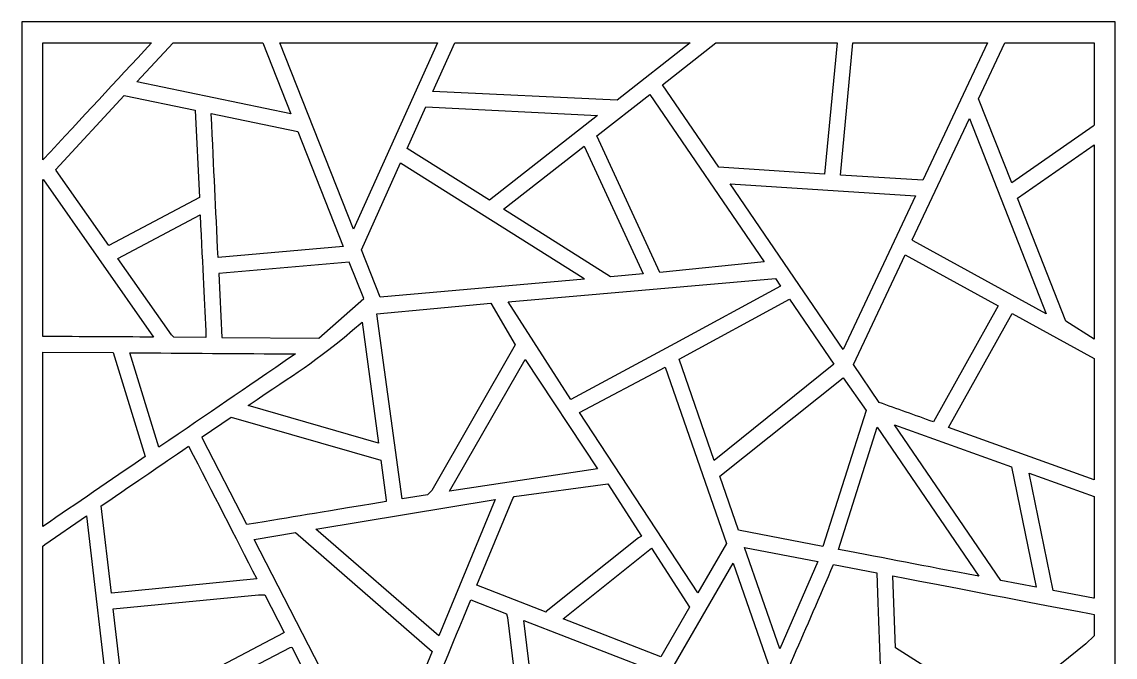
# Model space of a CAD drawing. Header units: centimetres. Extents: x -22.22 to -17.67, y -0.3 to 9.
# Drawn here: x -22.218 to -17.67, y 6.356 to 9.001 of the extents above; entities that cross this region are included whole.
import ezdxf

# ---------------------------------------------------------------- set-up
doc = ezdxf.new("R2010")
doc.units = ezdxf.units.CM
doc.header["$MEASUREMENT"] = 0
doc.layers.add('layer 1', color=7, linetype='Continuous')

msp = doc.modelspace()

# ---------------------------------------------------------------- linework, layer by layer
at = {"layer": 'layer 1', "color": 250}
for points, knots in [([(-17.6704, -0.30228), (-17.6704, -0.30228), (-22.21758, -0.30228), (-22.21758, -0.30228), (-22.21758, -0.30228), (-22.21758, 2.75909), (-22.21758, 5.80632), (-22.21758, 9.00077), (-22.21758, 9.00077), (-20.66617, 9.00077), (-19.24696, 9.00077), (-17.6704, 9.00077), (-17.6704, 9.00077), (-17.6704, 5.9357), (-17.6704, 2.83904), (-17.6704, -0.30228)], [0, 0, 0, 0, 0.2, 0.2, 0.2, 0.2, 0.4, 0.4, 0.4, 0.4, 0.6, 0.6, 0.6, 0.6, 1, 1, 1, 1]), ([(-22.12972, 8.42607), (-21.95783, 8.61171), (-21.83376, 8.7457), (-21.67894, 8.9129), (-21.67894, 8.9129), (-21.67894, 8.9129), (-22.12972, 8.9129), (-22.12972, 8.9129), (-22.12972, 8.9129), (-22.12972, 8.9129), (-22.12972, 8.42607), (-22.12972, 8.42607)], [0, 0, 0, 0, 0.25, 0.25, 0.25, 0.25, 0.5, 0.5, 0.5, 0.5, 1, 1, 1, 1]), ([(-21.58816, 8.9129), (-21.58816, 8.9129), (-21.73946, 8.75054), (-21.73946, 8.75054), (-21.73946, 8.75054), (-21.73946, 8.75054), (-21.09895, 8.61805), (-21.09895, 8.61805), (-21.09895, 8.61805), (-21.09895, 8.61805), (-21.21519, 8.9129), (-21.21519, 8.9129), (-21.21519, 8.9129), (-21.21519, 8.9129), (-21.58816, 8.9129), (-21.58816, 8.9129)], [0, 0, 0, 0, 0.2, 0.2, 0.2, 0.2, 0.4, 0.4, 0.4, 0.4, 0.6, 0.6, 0.6, 0.6, 1, 1, 1, 1]), ([(-21.14435, 8.9129), (-21.14435, 8.9129), (-20.83869, 8.13755), (-20.83869, 8.13755), (-20.83869, 8.13755), (-20.83869, 8.13755), (-20.48939, 8.9129), (-20.48939, 8.9129), (-20.48939, 8.9129), (-20.48939, 8.9129), (-21.14435, 8.9129), (-21.14435, 8.9129)], [0, 0, 0, 0, 0.25, 0.25, 0.25, 0.25, 0.5, 0.5, 0.5, 0.5, 1, 1, 1, 1]), ([(-20.41711, 8.9129), (-20.41711, 8.9129), (-20.50784, 8.71151), (-20.50784, 8.71151), (-20.50784, 8.71151), (-20.50784, 8.71151), (-19.74171, 8.67533), (-19.74171, 8.67533), (-19.74171, 8.67533), (-19.74171, 8.67533), (-19.43835, 8.9129), (-19.43835, 8.9129), (-19.43835, 8.9129), (-19.43835, 8.9129), (-20.41711, 8.9129), (-20.41711, 8.9129)], [0, 0, 0, 0, 0.2, 0.2, 0.2, 0.2, 0.4, 0.4, 0.4, 0.4, 0.6, 0.6, 0.6, 0.6, 1, 1, 1, 1]), ([(-19.33146, 8.9129), (-19.33146, 8.9129), (-19.55354, 8.73885), (-19.55354, 8.73885), (-19.55354, 8.73885), (-19.55354, 8.73885), (-19.31913, 8.39529), (-19.31913, 8.39529), (-19.31913, 8.39529), (-19.31913, 8.39529), (-18.87857, 8.36717), (-18.87857, 8.36717), (-18.87857, 8.36717), (-18.87857, 8.36717), (-18.82715, 8.9129), (-18.82715, 8.9129), (-18.82715, 8.9129), (-18.82715, 8.9129), (-19.33146, 8.9129), (-19.33146, 8.9129)], [0, 0, 0, 0, 0.1666667, 0.1666667, 0.1666667, 0.1666667, 0.3333333, 0.3333333, 0.3333333, 0.3333333, 0.5, 0.5, 0.5, 0.5, 0.6666667, 0.6666667, 0.6666667, 0.6666667, 1, 1, 1, 1]), ([(-18.76096, 8.9129), (-18.76096, 8.9129), (-18.81278, 8.36297), (-18.81278, 8.36297), (-18.81278, 8.36297), (-18.81278, 8.36297), (-18.47057, 8.34112), (-18.47057, 8.34112), (-18.47057, 8.34112), (-18.47057, 8.34112), (-18.20164, 8.9129), (-18.20164, 8.9129), (-18.20164, 8.9129), (-18.20164, 8.9129), (-18.76096, 8.9129), (-18.76096, 8.9129)], [0, 0, 0, 0, 0.2, 0.2, 0.2, 0.2, 0.4, 0.4, 0.4, 0.4, 0.6, 0.6, 0.6, 0.6, 1, 1, 1, 1]), ([(-18.12867, 8.9129), (-18.12867, 8.9129), (-18.23806, 8.68062), (-18.23806, 8.68062), (-18.23806, 8.68062), (-18.23806, 8.68062), (-18.10059, 8.32995), (-18.10059, 8.32995), (-18.10059, 8.32995), (-18.10059, 8.32995), (-17.76226, 8.56678), (-17.76226, 8.56678), (-17.76226, 8.56678), (-17.76226, 8.56678), (-17.75827, 8.57077), (-17.75827, 8.57077), (-17.75827, 8.57077), (-17.75827, 8.57077), (-17.75827, 8.9129), (-17.75827, 8.9129), (-17.75827, 8.9129), (-17.75827, 8.9129), (-18.12867, 8.9129), (-18.12867, 8.9129)], [0, 0, 0, 0, 0.1428571, 0.1428571, 0.1428571, 0.1428571, 0.2857143, 0.2857143, 0.2857143, 0.2857143, 0.4285714, 0.4285714, 0.4285714, 0.4285714, 0.5714286, 0.5714286, 0.5714286, 0.5714286, 0.7142857, 0.7142857, 0.7142857, 0.7142857, 1, 1, 1, 1]), ([(-21.79176, 8.69406), (-21.79176, 8.69406), (-22.0767, 8.38633), (-22.0767, 8.38633), (-22.0767, 8.38633), (-22.0767, 8.38633), (-22.07435, 8.38163), (-22.07435, 8.38163), (-22.07435, 8.38163), (-22.07435, 8.38163), (-21.85603, 8.06979), (-21.85603, 8.06979), (-21.85603, 8.06979), (-21.85603, 8.06979), (-21.4794, 8.26988), (-21.4794, 8.26988), (-21.4794, 8.26988), (-21.4794, 8.26988), (-21.49661, 8.63301), (-21.49661, 8.63301), (-21.49661, 8.63301), (-21.49661, 8.63301), (-21.79176, 8.69406), (-21.79176, 8.69406)], [0, 0, 0, 0, 0.1428571, 0.1428571, 0.1428571, 0.1428571, 0.2857143, 0.2857143, 0.2857143, 0.2857143, 0.4285714, 0.4285714, 0.4285714, 0.4285714, 0.5714286, 0.5714286, 0.5714286, 0.5714286, 0.7142857, 0.7142857, 0.7142857, 0.7142857, 1, 1, 1, 1]), ([(-19.60541, 8.6982), (-19.60541, 8.6982), (-19.82558, 8.52564), (-19.82558, 8.52564), (-19.82558, 8.52564), (-19.82558, 8.52564), (-19.56442, 7.9579), (-19.56442, 7.9579), (-19.56442, 7.9579), (-19.56442, 7.9579), (-19.13017, 8.0014), (-19.13017, 8.0014), (-19.13017, 8.0014), (-19.13017, 8.0014), (-19.60541, 8.6982), (-19.60541, 8.6982)], [0, 0, 0, 0, 0.2, 0.2, 0.2, 0.2, 0.4, 0.4, 0.4, 0.4, 0.6, 0.6, 0.6, 0.6, 1, 1, 1, 1]), ([(-20.53691, 8.64698), (-20.53691, 8.64698), (-20.61483, 8.47402), (-20.61483, 8.47402), (-20.61483, 8.47402), (-20.61483, 8.47402), (-20.27301, 8.25871), (-20.27301, 8.25871), (-20.27301, 8.25871), (-20.27301, 8.25871), (-19.82313, 8.6113), (-19.82313, 8.6113), (-19.82313, 8.6113), (-19.82313, 8.6113), (-20.53691, 8.64698), (-20.53691, 8.64698)], [0, 0, 0, 0, 0.2, 0.2, 0.2, 0.2, 0.4, 0.4, 0.4, 0.4, 0.6, 0.6, 0.6, 0.6, 1, 1, 1, 1]), ([(-21.07007, 8.54478), (-21.07007, 8.54478), (-21.42998, 8.61923), (-21.42998, 8.61923), (-21.42998, 8.61923), (-21.41826, 8.37195), (-21.41175, 8.23466), (-21.40154, 8.01916), (-21.40154, 8.01916), (-21.40154, 8.01916), (-20.88093, 8.06499), (-20.88093, 8.06499), (-20.88093, 8.06499), (-20.88093, 8.06499), (-21.07007, 8.54478), (-21.07007, 8.54478)], [0, 0, 0, 0, 0.2, 0.2, 0.2, 0.2, 0.4, 0.4, 0.4, 0.4, 0.6, 0.6, 0.6, 0.6, 1, 1, 1, 1]), ([(-18.51447, 8.09297), (-18.51447, 8.09297), (-18.51007, 8.08857), (-18.51007, 8.08857), (-18.51007, 8.08857), (-18.51007, 8.08857), (-17.95765, 7.78474), (-17.95765, 7.78474), (-17.95765, 7.78474), (-17.95765, 7.78474), (-18.27667, 8.59854), (-18.27667, 8.59854), (-18.27667, 8.59854), (-18.27667, 8.59854), (-18.51447, 8.09297), (-18.51447, 8.09297)], [0, 0, 0, 0, 0.2, 0.2, 0.2, 0.2, 0.4, 0.4, 0.4, 0.4, 0.6, 0.6, 0.6, 0.6, 1, 1, 1, 1]), ([(-20.21378, 8.2214), (-20.21378, 8.2214), (-19.76973, 7.93988), (-19.76973, 7.93988), (-19.76973, 7.93988), (-19.76973, 7.93988), (-19.63412, 7.95173), (-19.63412, 7.95173), (-19.63412, 7.95173), (-19.63412, 7.95173), (-19.8789, 8.48386), (-19.8789, 8.48386), (-19.8789, 8.48386), (-19.8789, 8.48386), (-20.21378, 8.2214), (-20.21378, 8.2214)], [0, 0, 0, 0, 0.2, 0.2, 0.2, 0.2, 0.4, 0.4, 0.4, 0.4, 0.6, 0.6, 0.6, 0.6, 1, 1, 1, 1]), ([(-17.75827, 8.48913), (-17.75827, 8.48913), (-18.07585, 8.26683), (-18.07585, 8.26683), (-18.07585, 8.26683), (-18.07585, 8.26683), (-17.87494, 7.75433), (-17.87494, 7.75433), (-17.87494, 7.75433), (-17.87494, 7.75433), (-17.75827, 7.67946), (-17.75827, 7.67946), (-17.75827, 7.67946), (-17.75827, 7.67946), (-17.75827, 8.48913), (-17.75827, 8.48913)], [0, 0, 0, 0, 0.2, 0.2, 0.2, 0.2, 0.4, 0.4, 0.4, 0.4, 0.6, 0.6, 0.6, 0.6, 1, 1, 1, 1]), ([(-20.80496, 8.05199), (-20.80496, 8.05199), (-20.72725, 7.85487), (-20.72725, 7.85487), (-20.72725, 7.85487), (-20.72725, 7.85487), (-19.87793, 7.93012), (-19.87793, 7.93012), (-19.87793, 7.93012), (-19.87793, 7.93012), (-19.88293, 7.93512), (-19.88293, 7.93512), (-19.88293, 7.93512), (-19.88293, 7.93512), (-20.64217, 8.41335), (-20.64217, 8.41335), (-20.64217, 8.41335), (-20.64217, 8.41335), (-20.80496, 8.05199), (-20.80496, 8.05199)], [0, 0, 0, 0, 0.1666667, 0.1666667, 0.1666667, 0.1666667, 0.3333333, 0.3333333, 0.3333333, 0.3333333, 0.5, 0.5, 0.5, 0.5, 0.6666667, 0.6666667, 0.6666667, 0.6666667, 1, 1, 1, 1]), ([(-22.12972, 7.69103), (-21.95928, 7.68984), (-21.82592, 7.68952), (-21.66946, 7.68841), (-21.66946, 7.68841), (-21.66946, 7.68841), (-22.12807, 8.34346), (-22.12807, 8.34346), (-22.12807, 8.34346), (-22.12807, 8.34346), (-22.12972, 8.34511), (-22.12972, 8.34511), (-22.12972, 8.34511), (-22.12972, 8.34511), (-22.12972, 7.69103), (-22.12972, 7.69103)], [0, 0, 0, 0, 0.2, 0.2, 0.2, 0.2, 0.4, 0.4, 0.4, 0.4, 0.6, 0.6, 0.6, 0.6, 1, 1, 1, 1]), ([(-19.27203, 8.32624), (-19.27203, 8.32624), (-18.80176, 7.637), (-18.80176, 7.637), (-18.80176, 7.637), (-18.80176, 7.637), (-18.50073, 8.27701), (-18.50073, 8.27701), (-18.50073, 8.27701), (-18.50073, 8.27701), (-19.27203, 8.32624), (-19.27203, 8.32624)], [0, 0, 0, 0, 0.25, 0.25, 0.25, 0.25, 0.5, 0.5, 0.5, 0.5, 1, 1, 1, 1]), ([(-21.81795, 8.0154), (-21.81795, 8.0154), (-21.59537, 7.69748), (-21.59537, 7.69748), (-21.59537, 7.69748), (-21.59537, 7.69748), (-21.5857, 7.68781), (-21.5857, 7.68781), (-21.5857, 7.68781), (-21.5857, 7.68781), (-21.45176, 7.68685), (-21.45176, 7.68685), (-21.45176, 7.68685), (-21.4587, 7.83341), (-21.46485, 7.9631), (-21.47595, 8.19709), (-21.47595, 8.19709), (-21.47595, 8.19709), (-21.81795, 8.0154), (-21.81795, 8.0154)], [0, 0, 0, 0, 0.1666667, 0.1666667, 0.1666667, 0.1666667, 0.3333333, 0.3333333, 0.3333333, 0.3333333, 0.5, 0.5, 0.5, 0.5, 0.6666667, 0.6666667, 0.6666667, 0.6666667, 1, 1, 1, 1]), ([(-18.75865, 7.57381), (-18.75865, 7.57381), (-18.65123, 7.41637), (-18.65123, 7.41637), (-18.65123, 7.41637), (-18.57851, 7.3902), (-18.50272, 7.36291), (-18.42603, 7.3353), (-18.42603, 7.3353), (-18.42603, 7.3353), (-18.15674, 7.81903), (-18.15674, 7.81903), (-18.15674, 7.81903), (-18.15674, 7.81903), (-18.54345, 8.03134), (-18.54345, 8.03134), (-18.54345, 8.03134), (-18.54345, 8.03134), (-18.75865, 7.57381), (-18.75865, 7.57381)], [0, 0, 0, 0, 0.1666667, 0.1666667, 0.1666667, 0.1666667, 0.3333333, 0.3333333, 0.3333333, 0.3333333, 0.5, 0.5, 0.5, 0.5, 0.6666667, 0.6666667, 0.6666667, 0.6666667, 1, 1, 1, 1]), ([(-21.39841, 7.95328), (-21.39841, 7.95328), (-20.85572, 8.00105), (-20.85572, 8.00105), (-20.85572, 8.00105), (-20.85572, 8.00105), (-20.7957, 7.8488), (-20.7957, 7.8488), (-20.7957, 7.8488), (-20.7957, 7.8488), (-20.98287, 7.6835), (-20.98287, 7.6835), (-20.98287, 7.6835), (-20.98287, 7.6835), (-21.38576, 7.68638), (-21.38576, 7.68638), (-21.38576, 7.68638), (-21.38576, 7.68638), (-21.39841, 7.95328), (-21.39841, 7.95328)], [0, 0, 0, 0, 0.1666667, 0.1666667, 0.1666667, 0.1666667, 0.3333333, 0.3333333, 0.3333333, 0.3333333, 0.5, 0.5, 0.5, 0.5, 0.6666667, 0.6666667, 0.6666667, 0.6666667, 1, 1, 1, 1]), ([(-19.08293, 7.93307), (-19.08293, 7.93307), (-20.19562, 7.83582), (-20.19562, 7.83582), (-20.19562, 7.83582), (-20.19562, 7.83582), (-19.9349, 7.42845), (-19.9349, 7.42845), (-19.9349, 7.42845), (-19.9349, 7.42845), (-19.50125, 7.66216), (-19.50125, 7.66216), (-19.50125, 7.66216), (-19.50125, 7.66216), (-19.50121, 7.66201), (-19.50121, 7.66201), (-19.50121, 7.66201), (-19.50121, 7.66201), (-19.0622, 7.90016), (-19.0622, 7.90016), (-19.0622, 7.90016), (-19.0622, 7.90016), (-19.08293, 7.93307), (-19.08293, 7.93307)], [0, 0, 0, 0, 0.1428571, 0.1428571, 0.1428571, 0.1428571, 0.2857143, 0.2857143, 0.2857143, 0.2857143, 0.4285714, 0.4285714, 0.4285714, 0.4285714, 0.5714286, 0.5714286, 0.5714286, 0.5714286, 0.7142857, 0.7142857, 0.7142857, 0.7142857, 1, 1, 1, 1]), ([(-20.74064, 7.78599), (-20.74064, 7.78599), (-20.63631, 7.01497), (-20.63631, 7.01497), (-20.63631, 7.01497), (-20.63631, 7.01497), (-20.53059, 7.0325), (-20.53059, 7.0325), (-20.53059, 7.0325), (-20.53059, 7.0325), (-20.51275, 7.05035), (-20.51275, 7.05035), (-20.51275, 7.05035), (-20.51275, 7.05035), (-20.16565, 7.65599), (-20.16565, 7.65599), (-20.16565, 7.65599), (-20.16565, 7.65599), (-20.26722, 7.82951), (-20.26722, 7.82951), (-20.26722, 7.82951), (-20.26722, 7.82951), (-20.74064, 7.78599), (-20.74064, 7.78599)], [0, 0, 0, 0, 0.1428571, 0.1428571, 0.1428571, 0.1428571, 0.2857143, 0.2857143, 0.2857143, 0.2857143, 0.4285714, 0.4285714, 0.4285714, 0.4285714, 0.5714286, 0.5714286, 0.5714286, 0.5714286, 0.7142857, 0.7142857, 0.7142857, 0.7142857, 1, 1, 1, 1]), ([(-18.84018, 7.57639), (-18.84018, 7.57639), (-19.02431, 7.84675), (-19.02431, 7.84675), (-19.02431, 7.84675), (-19.02431, 7.84675), (-19.48375, 7.59636), (-19.48375, 7.59636), (-19.48375, 7.59636), (-19.48375, 7.59636), (-19.33775, 7.17541), (-19.33775, 7.17541), (-19.33775, 7.17541), (-19.33775, 7.17541), (-18.84018, 7.57639), (-18.84018, 7.57639)], [0, 0, 0, 0, 0.2, 0.2, 0.2, 0.2, 0.4, 0.4, 0.4, 0.4, 0.6, 0.6, 0.6, 0.6, 1, 1, 1, 1]), ([(-17.75827, 7.59987), (-17.75827, 7.59987), (-18.09899, 7.78727), (-18.09899, 7.78727), (-18.09899, 7.78727), (-18.09899, 7.78727), (-18.3632, 7.31269), (-18.3632, 7.31269), (-18.3632, 7.31269), (-18.3632, 7.31269), (-17.75827, 7.09491), (-17.75827, 7.09491), (-17.75827, 7.09491), (-17.75827, 7.09491), (-17.75827, 7.59987), (-17.75827, 7.59987)], [0, 0, 0, 0, 0.2, 0.2, 0.2, 0.2, 0.4, 0.4, 0.4, 0.4, 0.6, 0.6, 0.6, 0.6, 1, 1, 1, 1]), ([(-21.27686, 7.40365), (-21.27686, 7.40365), (-20.7346, 7.24723), (-20.7346, 7.24723), (-20.7346, 7.24723), (-20.7346, 7.24723), (-20.80254, 7.75024), (-20.80254, 7.75024), (-20.80254, 7.75024), (-21.02332, 7.56265), (-21.06664, 7.54748), (-21.27686, 7.40365)], [0, 0, 0, 0, 0.25, 0.25, 0.25, 0.25, 0.5, 0.5, 0.5, 0.5, 1, 1, 1, 1]), ([(-22.12972, 7.62516), (-22.12972, 7.62516), (-22.12972, 6.89996), (-22.12972, 6.89996), (-22.12972, 6.89996), (-21.98404, 6.99963), (-21.85521, 7.08778), (-21.70459, 7.19084), (-21.70459, 7.19084), (-21.70459, 7.19084), (-21.83778, 7.62371), (-21.83778, 7.62371), (-21.83778, 7.62371), (-21.83778, 7.62371), (-22.12972, 7.62516), (-22.12972, 7.62516)], [0, 0, 0, 0, 0.2, 0.2, 0.2, 0.2, 0.4, 0.4, 0.4, 0.4, 0.6, 0.6, 0.6, 0.6, 1, 1, 1, 1]), ([(-21.76868, 7.62321), (-21.76868, 7.62321), (-21.64763, 7.22981), (-21.64763, 7.22981), (-21.64763, 7.22981), (-21.41945, 7.38593), (-21.31301, 7.45876), (-21.07985, 7.61829), (-21.07985, 7.61829), (-21.3105, 7.61994), (-21.54003, 7.62158), (-21.76868, 7.62321)], [0, 0, 0, 0, 0.25, 0.25, 0.25, 0.25, 0.5, 0.5, 0.5, 0.5, 1, 1, 1, 1]), ([(-19.82298, 7.14047), (-19.82298, 7.14047), (-20.12397, 7.59459), (-20.12397, 7.59459), (-20.12397, 7.59459), (-20.12397, 7.59459), (-20.43897, 7.0477), (-20.43897, 7.0477), (-20.43897, 7.0477), (-20.43897, 7.0477), (-19.82298, 7.14047), (-19.82298, 7.14047)], [0, 0, 0, 0, 0.25, 0.25, 0.25, 0.25, 0.5, 0.5, 0.5, 0.5, 1, 1, 1, 1]), ([(-19.8977, 7.37394), (-19.8977, 7.37394), (-19.40653, 6.62343), (-19.40653, 6.62343), (-19.40653, 6.62343), (-19.40653, 6.62343), (-19.28734, 6.82893), (-19.28734, 6.82893), (-19.28734, 6.82893), (-19.28734, 6.82893), (-19.54228, 7.56398), (-19.54228, 7.56398), (-19.54228, 7.56398), (-19.54228, 7.56398), (-19.8977, 7.37394), (-19.8977, 7.37394)], [0, 0, 0, 0, 0.2, 0.2, 0.2, 0.2, 0.4, 0.4, 0.4, 0.4, 0.6, 0.6, 0.6, 0.6, 1, 1, 1, 1]), ([(-18.70644, 7.38345), (-18.70644, 7.38345), (-18.80121, 7.51932), (-18.80121, 7.51932), (-18.80121, 7.51932), (-18.80121, 7.51932), (-19.31484, 7.10934), (-19.31484, 7.10934), (-19.31484, 7.10934), (-19.31484, 7.10934), (-19.23685, 6.88449), (-19.23685, 6.88449), (-19.23685, 6.88449), (-19.23685, 6.88449), (-18.88647, 6.8173), (-18.88647, 6.8173), (-18.88647, 6.8173), (-18.88647, 6.8173), (-18.70644, 7.38345), (-18.70644, 7.38345)], [0, 0, 0, 0, 0.1666667, 0.1666667, 0.1666667, 0.1666667, 0.3333333, 0.3333333, 0.3333333, 0.3333333, 0.5, 0.5, 0.5, 0.5, 0.6666667, 0.6666667, 0.6666667, 0.6666667, 1, 1, 1, 1]), ([(-21.46615, 7.26624), (-21.46615, 7.26624), (-21.28236, 6.90785), (-21.28236, 6.90785), (-21.28236, 6.90785), (-21.07099, 6.94289), (-21.01587, 6.95204), (-20.70257, 7.00399), (-20.70257, 7.00399), (-20.70257, 7.00399), (-20.70257, 7.01014), (-20.70257, 7.01014), (-20.70257, 7.01014), (-20.70257, 7.01014), (-20.72496, 7.17586), (-20.72496, 7.17586), (-20.72496, 7.17586), (-20.72496, 7.17586), (-21.34737, 7.3554), (-21.34737, 7.3554), (-21.34737, 7.3554), (-21.34737, 7.3554), (-21.46783, 7.27298), (-21.46783, 7.27298), (-21.46783, 7.27298), (-21.46783, 7.27298), (-21.46615, 7.26624), (-21.46615, 7.26624)], [0, 0, 0, 0, 0.125, 0.125, 0.125, 0.125, 0.25, 0.25, 0.25, 0.25, 0.375, 0.375, 0.375, 0.375, 0.5, 0.5, 0.5, 0.5, 0.625, 0.625, 0.625, 0.625, 0.75, 0.75, 0.75, 0.75, 1, 1, 1, 1]), ([(-17.9984, 6.64698), (-17.9984, 6.64698), (-18.10096, 7.14824), (-18.10096, 7.14824), (-18.10096, 7.14824), (-18.10096, 7.14824), (-18.58788, 7.32353), (-18.58788, 7.32353), (-18.58788, 7.32353), (-18.58788, 7.32353), (-18.14552, 6.6752), (-18.14552, 6.6752), (-18.14552, 6.6752), (-18.14552, 6.6752), (-17.9984, 6.64698), (-17.9984, 6.64698)], [0, 0, 0, 0, 0.2, 0.2, 0.2, 0.2, 0.4, 0.4, 0.4, 0.4, 0.6, 0.6, 0.6, 0.6, 1, 1, 1, 1]), ([(-18.23731, 6.6928), (-18.23731, 6.6928), (-18.66064, 7.31324), (-18.66064, 7.31324), (-18.66064, 7.31324), (-18.66064, 7.31324), (-18.8213, 6.8048), (-18.8213, 6.8048), (-18.8213, 6.8048), (-18.61037, 6.76435), (-18.48318, 6.73995), (-18.23731, 6.6928)], [0, 0, 0, 0, 0.25, 0.25, 0.25, 0.25, 0.5, 0.5, 0.5, 0.5, 1, 1, 1, 1]), ([(-21.24039, 6.6816), (-21.33354, 6.86324), (-21.42156, 7.03487), (-21.52397, 7.23457), (-21.52397, 7.23457), (-21.65368, 7.14582), (-21.71596, 7.10321), (-21.88719, 6.98605), (-21.88719, 6.98605), (-21.88719, 6.98605), (-21.84498, 6.62308), (-21.84498, 6.62308), (-21.84498, 6.62308), (-21.84498, 6.62308), (-21.24039, 6.6816), (-21.24039, 6.6816)], [0, 0, 0, 0, 0.2, 0.2, 0.2, 0.2, 0.4, 0.4, 0.4, 0.4, 0.6, 0.6, 0.6, 0.6, 1, 1, 1, 1]), ([(-18.02832, 7.12209), (-18.02832, 7.12209), (-17.92839, 6.63356), (-17.92839, 6.63356), (-17.92839, 6.63356), (-17.92839, 6.63356), (-17.7599, 6.60124), (-17.7599, 6.60124), (-17.7599, 6.60124), (-17.7599, 6.60124), (-17.75827, 6.60124), (-17.75827, 6.60124), (-17.75827, 6.60124), (-17.75827, 6.60124), (-17.75827, 7.02487), (-17.75827, 7.02487), (-17.75827, 7.02487), (-17.75827, 7.02487), (-18.02832, 7.12209), (-18.02832, 7.12209)], [0, 0, 0, 0, 0.1666667, 0.1666667, 0.1666667, 0.1666667, 0.3333333, 0.3333333, 0.3333333, 0.3333333, 0.5, 0.5, 0.5, 0.5, 0.6666667, 0.6666667, 0.6666667, 0.6666667, 1, 1, 1, 1]), ([(-19.78074, 7.07753), (-19.78074, 7.07753), (-20.17053, 7.02541), (-20.17053, 7.02541), (-20.17053, 7.02541), (-20.17053, 7.02541), (-20.17616, 7.01696), (-20.17616, 7.01696), (-20.17616, 7.01696), (-20.17616, 7.01696), (-20.3253, 6.65589), (-20.3253, 6.65589), (-20.3253, 6.65589), (-20.3253, 6.65589), (-20.03648, 6.54347), (-20.03648, 6.54347), (-20.03648, 6.54347), (-20.03648, 6.54347), (-20.03648, 6.54556), (-20.03648, 6.54556), (-20.03648, 6.54556), (-20.03648, 6.54556), (-19.65286, 6.85218), (-19.65286, 6.85218), (-19.65286, 6.85218), (-19.65286, 6.85218), (-19.64046, 6.85996), (-19.64046, 6.85996), (-19.64046, 6.85996), (-19.64046, 6.85996), (-19.78074, 7.07753), (-19.78074, 7.07753)], [0, 0, 0, 0, 0.1111111, 0.1111111, 0.1111111, 0.1111111, 0.2222222, 0.2222222, 0.2222222, 0.2222222, 0.3333333, 0.3333333, 0.3333333, 0.3333333, 0.4444444, 0.4444444, 0.4444444, 0.4444444, 0.5555556, 0.5555556, 0.5555556, 0.5555556, 0.6666667, 0.6666667, 0.6666667, 0.6666667, 0.7777778, 0.7777778, 0.7777778, 0.7777778, 1, 1, 1, 1]), ([(-20.24937, 7.01233), (-20.24937, 7.01233), (-20.99477, 6.88873), (-20.99477, 6.88873), (-20.99477, 6.88873), (-20.99477, 6.88873), (-20.48396, 6.44438), (-20.48396, 6.44438), (-20.48396, 6.44438), (-20.48396, 6.44438), (-20.24937, 7.01233), (-20.24937, 7.01233)], [0, 0, 0, 0, 0.25, 0.25, 0.25, 0.25, 0.5, 0.5, 0.5, 0.5, 1, 1, 1, 1]), ([(-22.12972, 5.93467), (-22.12972, 5.93467), (-21.8296, 6.09128), (-21.8296, 6.09128), (-21.8296, 6.09128), (-21.8296, 6.09128), (-21.8531, 6.09128), (-21.8531, 6.09128), (-21.8531, 6.09128), (-21.8531, 6.09128), (-21.8531, 6.12232), (-21.8531, 6.12232), (-21.8531, 6.12232), (-21.8531, 6.12232), (-21.94864, 6.944), (-21.94864, 6.944), (-21.94864, 6.944), (-21.94864, 6.944), (-22.12197, 6.82541), (-22.12197, 6.82541), (-22.12197, 6.82541), (-22.12197, 6.82541), (-22.12972, 6.81766), (-22.12972, 6.81766), (-22.12972, 6.81766), (-22.12972, 6.81766), (-22.12972, 5.93467), (-22.12972, 5.93467)], [0, 0, 0, 0, 0.125, 0.125, 0.125, 0.125, 0.25, 0.25, 0.25, 0.25, 0.375, 0.375, 0.375, 0.375, 0.5, 0.5, 0.5, 0.5, 0.625, 0.625, 0.625, 0.625, 0.75, 0.75, 0.75, 0.75, 1, 1, 1, 1]), ([(-21.25078, 6.84628), (-21.25078, 6.84628), (-20.92546, 6.21189), (-20.92546, 6.21189), (-20.92546, 6.21189), (-20.92546, 6.21189), (-20.62475, 6.10965), (-20.62475, 6.10965), (-20.62475, 6.10965), (-20.62475, 6.10965), (-20.6181, 6.11962), (-20.6181, 6.11962), (-20.6181, 6.11962), (-20.6181, 6.11962), (-20.5105, 6.38012), (-20.5105, 6.38012), (-20.5105, 6.38012), (-20.5105, 6.38012), (-21.07911, 6.87475), (-21.07911, 6.87475), (-21.07911, 6.87475), (-21.07911, 6.87475), (-21.25078, 6.84628), (-21.25078, 6.84628)], [0, 0, 0, 0, 0.1428571, 0.1428571, 0.1428571, 0.1428571, 0.2857143, 0.2857143, 0.2857143, 0.2857143, 0.4285714, 0.4285714, 0.4285714, 0.4285714, 0.5714286, 0.5714286, 0.5714286, 0.5714286, 0.7142857, 0.7142857, 0.7142857, 0.7142857, 1, 1, 1, 1]), ([(-19.96593, 6.51601), (-19.96593, 6.51601), (-19.56038, 6.35816), (-19.56038, 6.35816), (-19.56038, 6.35816), (-19.56038, 6.35816), (-19.44074, 6.56444), (-19.44074, 6.56444), (-19.44074, 6.56444), (-19.44074, 6.56444), (-19.59863, 6.8095), (-19.59863, 6.8095), (-19.59863, 6.8095), (-19.59863, 6.8095), (-19.96593, 6.51601), (-19.96593, 6.51601)], [0, 0, 0, 0, 0.2, 0.2, 0.2, 0.2, 0.4, 0.4, 0.4, 0.4, 0.6, 0.6, 0.6, 0.6, 1, 1, 1, 1]), ([(-19.21192, 6.81261), (-19.21192, 6.81261), (-19.06547, 6.39035), (-19.06547, 6.39035), (-19.06547, 6.39035), (-19.06547, 6.39035), (-18.90728, 6.75419), (-18.90728, 6.75419), (-18.90728, 6.75419), (-18.90728, 6.75419), (-19.21192, 6.81261), (-19.21192, 6.81261)], [0, 0, 0, 0, 0.25, 0.25, 0.25, 0.25, 0.5, 0.5, 0.5, 0.5, 1, 1, 1, 1]), ([(-19.10427, 6.30111), (-19.10427, 6.30111), (-19.25883, 6.74673), (-19.25883, 6.74673), (-19.25883, 6.74673), (-19.25883, 6.74673), (-19.60197, 6.15511), (-19.60197, 6.15511), (-19.60197, 6.15511), (-19.60197, 6.15511), (-19.29542, 5.86147), (-19.29542, 5.86147), (-19.29542, 5.86147), (-19.23292, 6.00521), (-19.17491, 6.13863), (-19.10427, 6.30111)], [0, 0, 0, 0, 0.2, 0.2, 0.2, 0.2, 0.4, 0.4, 0.4, 0.4, 0.6, 0.6, 0.6, 0.6, 1, 1, 1, 1]), ([(-19.16814, 5.98894), (-19.16814, 5.98894), (-18.63844, 6.08845), (-18.63844, 6.08845), (-18.63844, 6.08845), (-18.64701, 6.31221), (-18.65329, 6.47632), (-18.66213, 6.70717), (-18.66213, 6.70717), (-18.66213, 6.70717), (-18.84129, 6.74153), (-18.84129, 6.74153), (-18.84129, 6.74153), (-18.95842, 6.47162), (-19.0558, 6.24731), (-19.16814, 5.98894)], [0, 0, 0, 0, 0.2, 0.2, 0.2, 0.2, 0.4, 0.4, 0.4, 0.4, 0.6, 0.6, 0.6, 0.6, 1, 1, 1, 1]), ([(-17.75827, 6.53314), (-17.75827, 6.53314), (-17.77014, 6.5361), (-17.77014, 6.5361), (-17.77014, 6.5361), (-18.0791, 6.59536), (-18.2799, 6.63387), (-18.59569, 6.69443), (-18.59569, 6.69443), (-18.59569, 6.69443), (-18.5842, 6.3943), (-18.5842, 6.3943), (-18.5842, 6.3943), (-18.5842, 6.3943), (-18.15293, 6.11958), (-18.15293, 6.11958), (-18.15293, 6.11958), (-18.15293, 6.11958), (-17.79289, 6.41097), (-17.79289, 6.41097), (-17.79289, 6.41097), (-17.79289, 6.41097), (-17.75827, 6.44558), (-17.75827, 6.44558), (-17.75827, 6.44558), (-17.75827, 6.44558), (-17.75827, 6.53314), (-17.75827, 6.53314)], [0, 0, 0, 0, 0.125, 0.125, 0.125, 0.125, 0.25, 0.25, 0.25, 0.25, 0.375, 0.375, 0.375, 0.375, 0.5, 0.5, 0.5, 0.5, 0.625, 0.625, 0.625, 0.625, 0.75, 0.75, 0.75, 0.75, 1, 1, 1, 1]), ([(-21.12595, 6.45843), (-21.12595, 6.45843), (-21.20679, 6.61608), (-21.20679, 6.61608), (-21.20679, 6.61608), (-21.20679, 6.61608), (-21.2332, 6.61608), (-21.2332, 6.61608), (-21.2332, 6.61608), (-21.2332, 6.61608), (-21.83737, 6.55761), (-21.83737, 6.55761), (-21.83737, 6.55761), (-21.83737, 6.55761), (-21.78766, 6.13015), (-21.78766, 6.13015), (-21.78766, 6.13015), (-21.78766, 6.13015), (-21.7839, 6.11508), (-21.7839, 6.11508), (-21.7839, 6.11508), (-21.7839, 6.11508), (-21.39642, 6.3169), (-21.39642, 6.3169), (-21.39642, 6.3169), (-21.39642, 6.3169), (-21.39737, 6.3207), (-21.39737, 6.3207), (-21.39737, 6.3207), (-21.39737, 6.3207), (-21.38911, 6.3207), (-21.38911, 6.3207), (-21.38911, 6.3207), (-21.38911, 6.3207), (-21.13048, 6.4554), (-21.13048, 6.4554), (-21.13048, 6.4554), (-21.13048, 6.4554), (-21.12595, 6.45843), (-21.12595, 6.45843)], [0, 0, 0, 0, 0.0909091, 0.0909091, 0.0909091, 0.0909091, 0.1818182, 0.1818182, 0.1818182, 0.1818182, 0.2727273, 0.2727273, 0.2727273, 0.2727273, 0.3636364, 0.3636364, 0.3636364, 0.3636364, 0.4545455, 0.4545455, 0.4545455, 0.4545455, 0.5454545, 0.5454545, 0.5454545, 0.5454545, 0.6363636, 0.6363636, 0.6363636, 0.6363636, 0.7272727, 0.7272727, 0.7272727, 0.7272727, 0.8181818, 0.8181818, 0.8181818, 0.8181818, 1, 1, 1, 1]), ([(-20.5591, 6.08733), (-20.5591, 6.08733), (-20.12699, 5.94041), (-20.12699, 5.94041), (-20.12699, 5.94041), (-20.12699, 5.94041), (-20.19747, 6.52192), (-20.19747, 6.52192), (-20.19747, 6.52192), (-20.19747, 6.52192), (-20.20121, 6.53687), (-20.20121, 6.53687), (-20.20121, 6.53687), (-20.20121, 6.53687), (-20.35046, 6.59496), (-20.35046, 6.59496), (-20.35046, 6.59496), (-20.44351, 6.36968), (-20.4702, 6.30509), (-20.55751, 6.0937), (-20.55751, 6.0937), (-20.55751, 6.0937), (-20.5591, 6.08733), (-20.5591, 6.08733)], [0, 0, 0, 0, 0.1428571, 0.1428571, 0.1428571, 0.1428571, 0.2857143, 0.2857143, 0.2857143, 0.2857143, 0.4285714, 0.4285714, 0.4285714, 0.4285714, 0.5714286, 0.5714286, 0.5714286, 0.5714286, 0.7142857, 0.7142857, 0.7142857, 0.7142857, 1, 1, 1, 1]), ([(-20.05775, 5.91687), (-20.05775, 5.91687), (-19.86036, 5.84975), (-19.86036, 5.84975), (-19.86036, 5.84975), (-19.86036, 5.84975), (-19.84821, 5.8619), (-19.84821, 5.8619), (-19.84821, 5.8619), (-19.84821, 5.8619), (-19.59384, 6.30047), (-19.59384, 6.30047), (-19.59384, 6.30047), (-19.59384, 6.30047), (-20.12952, 6.50897), (-20.12952, 6.50897), (-20.12952, 6.50897), (-20.12952, 6.50897), (-20.05775, 5.91687), (-20.05775, 5.91687)], [0, 0, 0, 0, 0.1666667, 0.1666667, 0.1666667, 0.1666667, 0.3333333, 0.3333333, 0.3333333, 0.3333333, 0.5, 0.5, 0.5, 0.5, 0.6666667, 0.6666667, 0.6666667, 0.6666667, 1, 1, 1, 1]), ([(-20.76193, 5.7486), (-20.89348, 6.00512), (-20.98307, 6.17981), (-21.09483, 6.39775), (-21.09483, 6.39775), (-21.09483, 6.39775), (-21.10192, 6.39598), (-21.10192, 6.39598), (-21.10192, 6.39598), (-21.10192, 6.39598), (-21.32189, 6.28141), (-21.32189, 6.28141), (-21.32189, 6.28141), (-21.32189, 6.28141), (-21.28294, 5.43642), (-21.28294, 5.43642), (-21.28294, 5.43642), (-21.28294, 5.43642), (-21.137, 5.25219), (-21.137, 5.25219), (-21.137, 5.25219), (-21.137, 5.25219), (-20.76193, 5.7486), (-20.76193, 5.7486)], [0, 0, 0, 0, 0.1428571, 0.1428571, 0.1428571, 0.1428571, 0.2857143, 0.2857143, 0.2857143, 0.2857143, 0.4285714, 0.4285714, 0.4285714, 0.4285714, 0.5714286, 0.5714286, 0.5714286, 0.5714286, 0.7142857, 0.7142857, 0.7142857, 0.7142857, 1, 1, 1, 1])]:
    msp.add_open_spline(points, degree=3, knots=knots, dxfattribs=at)

doc.saveas('drawing.dxf')
